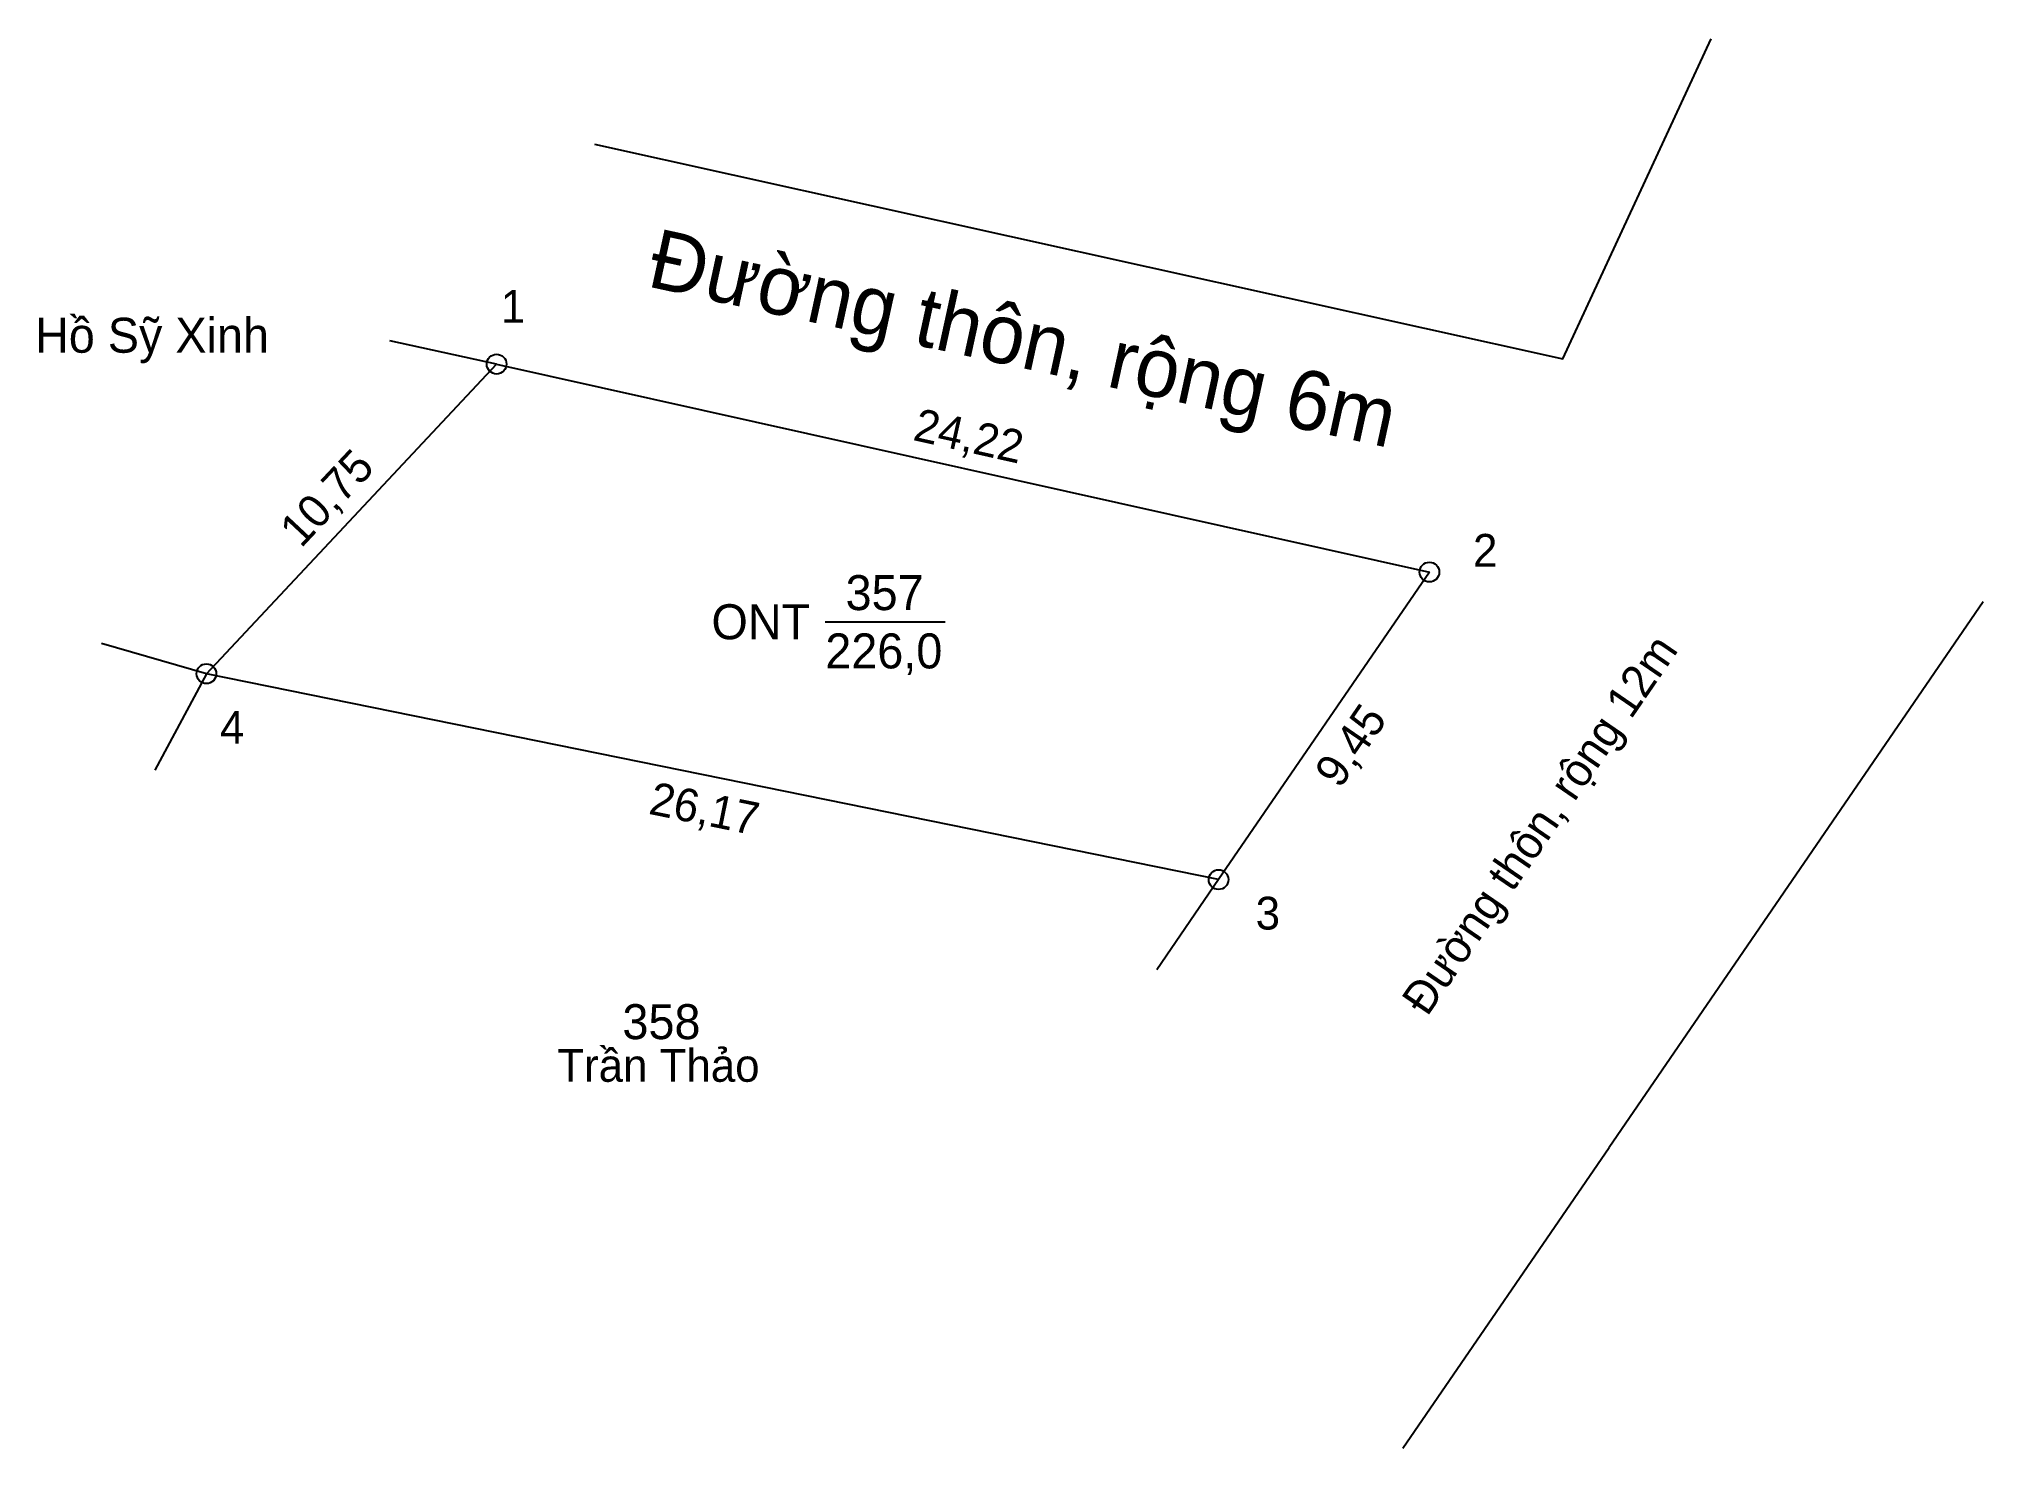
# Model space of a CAD drawing. Extents: x 540607.3 to 540656.5, y 1835218.4 to 1835254.1.
import ezdxf

# ---------------------------------------------------------------- set-up
doc = ezdxf.new("R2010")
doc.units = 0
for name, color, linetype in [('CanhThua', 7, 'Continuous'), ('ChieuDaiCanhThua', 7, 'Continuous'), ('Level 1', 7, 'Continuous'), ('Level 10', 7, 'Continuous'), ('Level 23', 7, 'Continuous'), ('MocDinhThua', 7, 'Continuous'), ('NhanDiaChinhThua', 7, 'Continuous'), ('NhanTuCan', 7, 'Continuous'), ('RauThua', 7, 'Continuous'), ('SoHieuDinhThua', 7, 'Continuous'), ('TenChuLanCan', 7, 'Continuous')]:
    doc.layers.add(name, color=color, linetype=linetype)

msp = doc.modelspace()

# ---------------------------------------------------------------- linework, layer by layer
at = {"layer": 'CanhThua'}
for p, q in [((540611.497, 1835237.983), (540618.851, 1835245.828)), ((540618.851, 1835245.828), (540642.49, 1835240.56)), ((540642.49, 1835240.56), (540637.145, 1835232.765)), ((540656.521, 1835239.803), (540647.042, 1835225.979)), ((540637.145, 1835232.765), (540611.497, 1835237.983))]:
    msp.add_line(p, q, dxfattribs=at)
at = {"layer": 'Level 10'}
msp.add_lwpolyline([(540621.33, 1835251.4), (540645.87, 1835245.96), (540649.63, 1835254.07)], dxfattribs=at)
at = {"layer": 'Level 23'}
msp.add_line((540641.818, 1835218.36), (540647.042, 1835225.979), dxfattribs=at)
at = {"layer": 'MocDinhThua'}
for centre in [(540618.851, 1835245.828), (540642.49, 1835240.56), (540611.497, 1835237.983), (540637.145, 1835232.765)]:
    msp.add_circle(centre, 0.25, dxfattribs=at)
at = {"layer": 'NhanDiaChinhThua'}
msp.add_line((540627.18, 1835239.3), (540630.218, 1835239.3), dxfattribs=at)
at = {"layer": 'RauThua'}
for p, q in [((540618.851, 1835245.828), (540616.145, 1835246.418)), ((540611.497, 1835237.983), (540608.836, 1835238.75)), ((540611.497, 1835237.983), (540610.186, 1835235.543)), ((540637.145, 1835232.765), (540635.579, 1835230.481))]:
    msp.add_line(p, q, dxfattribs=at)

# ---------------------------------------------------------------- texts
at = {"layer": 'ChieuDaiCanhThua'}
for s, height, rotation, p in [('24,22', 0.8309, 347.4368, (540629.374, 1835243.909)), ('10,75', 0.8309, 46.8503, (540613.894, 1835241.147)), ('Đường thôn, rộng 12m', 0.83091, 55.5617, (540642.43, 1835229.273)), ('9,45', 0.8309, 55.5617, (540640.22, 1835235.045)), ('26,17', 0.8309, 348.5003, (540622.676, 1835234.437))]:
    msp.add_text(s, height=height, rotation=rotation, dxfattribs=at).set_placement(p)
at = {"layer": 'Level 1'}
msp.add_text('Đường thôn, rộng 6m', height=1.5, rotation=347.7096, dxfattribs=at).set_placement((540622.626, 1835247.807))
at = {"layer": 'NhanDiaChinhThua'}
for s, p in [('357', (540627.694, 1835239.595)), ('ONT', (540624.295, 1835238.857)), ('226,0', (540627.18, 1835238.118))]:
    msp.add_text(s, height=0.8863, dxfattribs=at).set_placement(p)
at = {"layer": 'NhanTuCan'}
for s, p in [('Hồ Sỹ Xinh', (540607.153, 1835246.117)), ('358', (540622.039, 1835228.723))]:
    msp.add_text(s, height=0.8863, dxfattribs=at).set_placement(p)
at = {"layer": 'SoHieuDinhThua'}
for s, p in [('1', (540618.958, 1835246.877)), ('2', (540643.594, 1835240.694)), ('4', (540611.839, 1835236.209)), ('3', (540638.086, 1835231.501))]:
    msp.add_text(s, height=0.831, dxfattribs=at).set_placement(p)
at = {"layer": 'TenChuLanCan'}
msp.add_text('Trần Thảo', height=0.8309, dxfattribs=at).set_placement((540620.388, 1835227.643))

doc.saveas('drawing.dxf')
